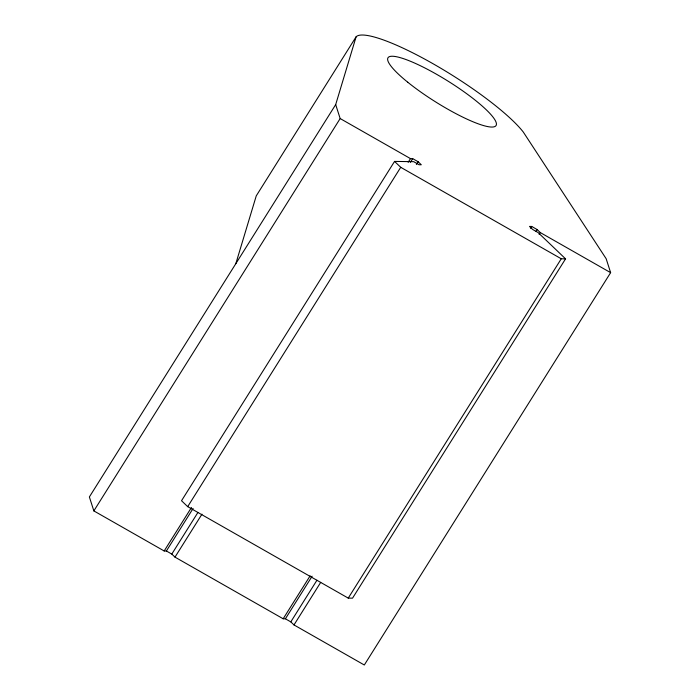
<?xml version="1.0" encoding="UTF-8"?>
<svg xmlns="http://www.w3.org/2000/svg" width="700" height="700" viewBox="0 0 700 700"><rect width="100%" height="100%" fill="white"/><g stroke="black" fill="none" stroke-linecap="round" stroke-linejoin="round"><path stroke-width="1.05" d="M235.83 263.655L256.252 195.869L356.108 36.803A102.016 19.346 32.1 0 1 433.064 63.752A102.016 19.346 32.1 0 1 523.303 132.064L606.148 258.694L610.628 272.65L364.315 665L293.991 624.934L290.806 621.88L285.399 618.8L283.176 618.774L174.991 557.13L171.798 554.076L166.39 550.996L164.176 550.97L93.853 510.904L89.373 496.948L335.685 104.598L356.108 36.803M93.853 510.904L340.165 118.554L335.685 104.598M340.165 118.554L410.489 158.62L412.703 158.646L418.119 161.735L421.304 164.78L419.09 164.754L413.674 161.674L394.555 161.411L181.528 500.736L187.696 506.642L348.241 598.115L352.537 598.168L565.565 258.842L538.09 232.557L532.683 229.477L529.489 226.424L531.711 226.45L537.119 229.539L540.312 232.584L610.628 272.65M187.696 506.642L400.724 167.309L394.555 161.411M164.176 550.97L191.476 507.474M408.161 162.321L410.489 158.62M166.39 550.996L193.112 508.427M410.384 162.347L412.703 158.646M171.798 554.076L197.942 512.435M416.369 164.509L418.119 161.735M174.991 557.13L201.968 514.168M283.176 618.774L310.152 575.803M285.399 618.8L312.121 576.231M530.548 228.305L531.711 226.45M290.806 621.88L316.942 580.239M535.955 231.385L537.119 229.539M293.991 624.934L320.714 582.365M539.149 234.439L540.312 232.584M348.241 598.115L561.269 258.781L565.565 258.842M400.724 167.309L561.269 258.781M407.733 82.206A63.761 12.093 32.1 0 0 495.722 125.947A63.761 12.093 32.1 0 0 422.616 66.832A63.761 12.093 32.1 0 0 407.733 82.206"/></g></svg>
